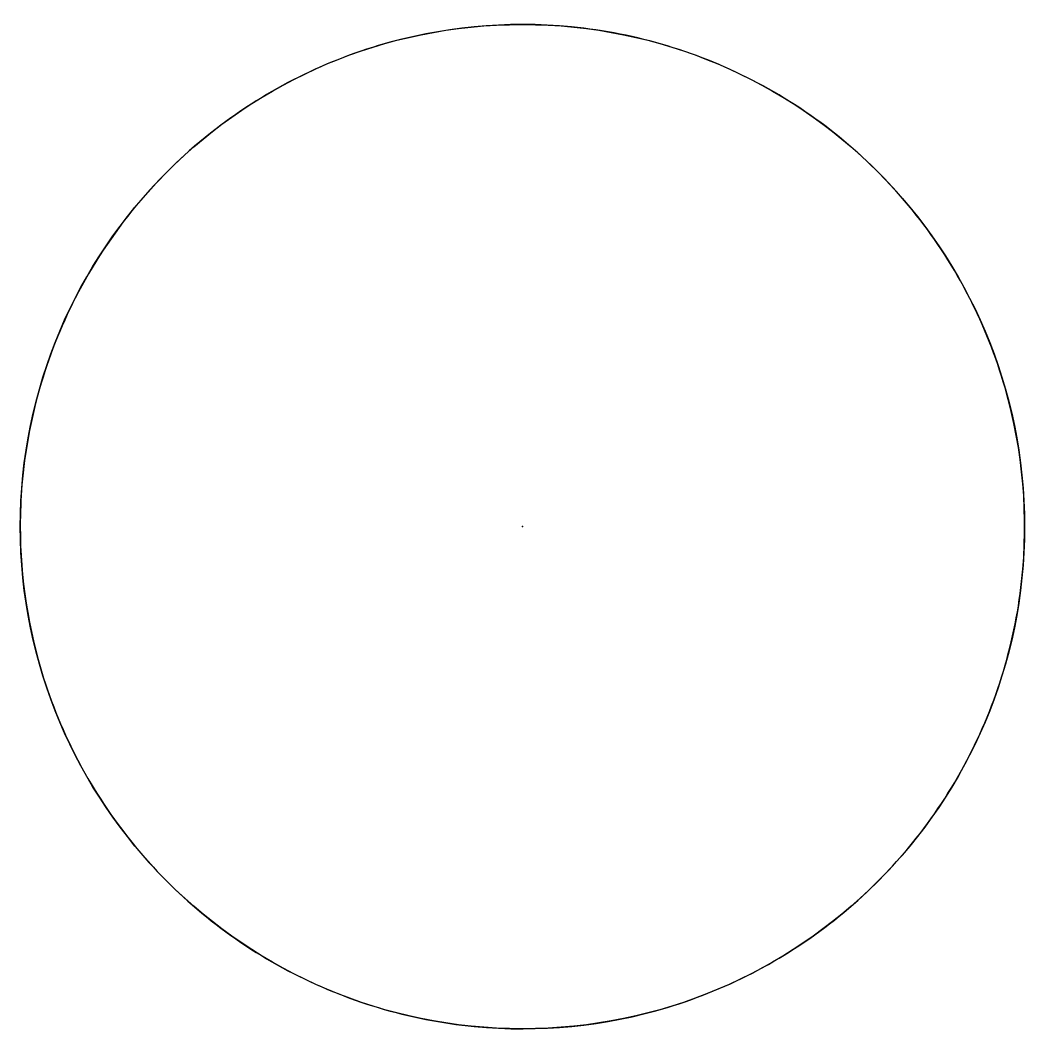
# Model space of a CAD drawing. Header units: millimetres. Extents: x -6.6 to 6.7, y -6.6 to 6.7.
import ezdxf

# ---------------------------------------------------------------- set-up
doc = ezdxf.new("R2010")
doc.units = ezdxf.units.MM
doc.layers.get('0').update_dxf_attribs({"linetype": 'CONTINUOUS'})

msp = doc.modelspace()

# ---------------------------------------------------------------- linework, layer by layer
msp.add_circle((0, 0), 6.597)
msp.add_open_spline([(-6.597, 0), (-6.597, 0.183), (-6.59, 0.365), (-6.503, 1.404), (-6.265, 2.238), (-5.874, 3.003), (-5.653, 3.436), (-5.384, 3.844), (-4.762, 4.592), (-4.411, 4.93), (-3.345, 5.751), (-2.569, 6.137), (-0.911, 6.59), (-0.046, 6.653), (1.659, 6.443), (2.483, 6.172), (3.981, 5.331), (4.641, 4.768), (5.707, 3.42), (6.103, 2.649), (6.578, 0.998), (6.652, 0.134), (6.464, -1.574), (6.205, -2.402), (5.383, -3.911), (4.828, -4.578), (3.495, -5.661), (2.729, -6.068), (1.084, -6.564), (0.221, -6.65), (-1.489, -6.484), (-2.32, -6.235), (-3.84, -5.433), (-4.514, -4.888), (-5.615, -3.569), (-6.032, -2.808), (-6.494, -1.345), (-6.597, -0.674), (-6.597, 0)], degree=3, knots=[-0.312693, -0.312693, -0.312693, -0.312693, -0.257727, -0.257727, 0, 0, 0, 0.145923, 0.145923, 0.291846, 0.291846, 0.549573, 0.549573, 0.807299, 0.807299, 1.065026, 1.065026, 1.322753, 1.322753, 1.58048, 1.58048, 1.838207, 1.838207, 2.095934, 2.095934, 2.353661, 2.353661, 2.611388, 2.611388, 2.869115, 2.869115, 3.126842, 3.126842, 3.384569, 3.384569, 3.642296, 3.642296, 3.845056, 3.845056, 3.845056, 3.845056])
msp.add_point((0, 0))

doc.saveas('drawing.dxf')
